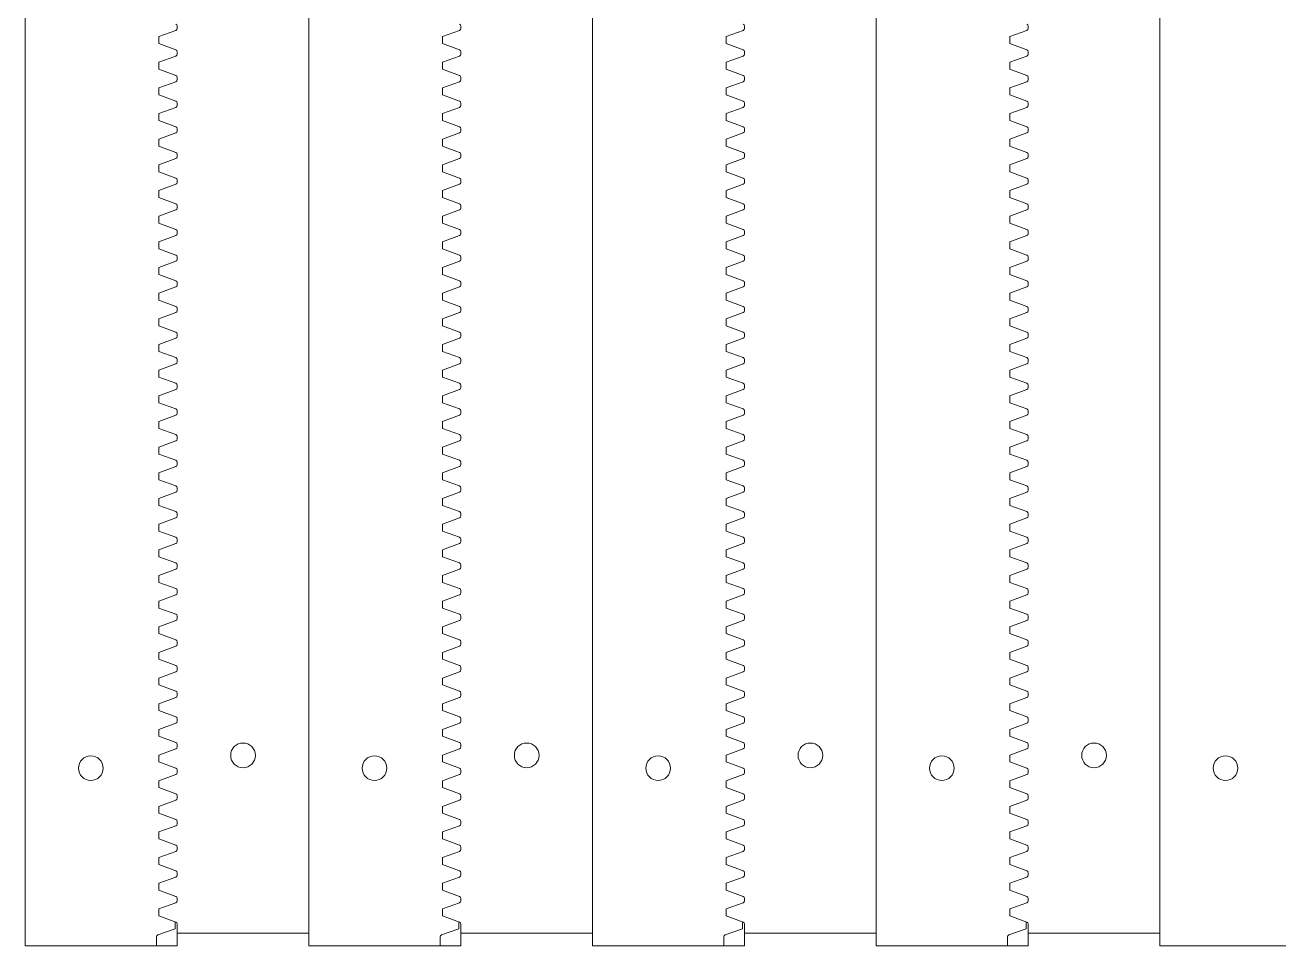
# Model space of a CAD drawing. Header units: millimetres. Extents: x -301 to 286, y -150 to 74.
# Drawn here: x -301.2 to -148.6, y -150.4 to -38.4 of the extents above; entities that cross this region are included whole.
import ezdxf

# ---------------------------------------------------------------- set-up
doc = ezdxf.new("R2010")
doc.units = ezdxf.units.MM
doc.header["$MEASUREMENT"] = 0
doc.layers.add('Layer 1', color=7, linetype='Continuous')

msp = doc.modelspace()

# ---------------------------------------------------------------- linework, layer by layer
at = {"layer": 'Layer 1', "color": 114, "lineweight": 9}
for points in [[(-301.1588, -150.4475), (-301.1588, 72.2193)], [(-266.6367, -150.4475), (-266.6367, 72.2193)], [(-232.1146, -150.4475), (-232.1146, 72.2193)], [(-197.5925, -150.4475), (-197.5925, 72.2193)], [(-163.0704, -150.4475), (-163.0704, 72.2193)], [(-282.8012, -39.015), (-284.8867, -39.7741), (-284.8867, -40.617), (-282.8012, -41.376)], [(-282.6367, -38.4881), (-282.6367, -38.7801)], [(-248.2791, -39.015), (-250.3646, -39.7741), (-250.3646, -40.617), (-248.2791, -41.376)], [(-248.1146, -38.4881), (-248.1146, -38.7801)], [(-213.757, -39.015), (-215.8425, -39.7741), (-215.8425, -40.617), (-213.757, -41.376)], [(-213.5925, -38.4881), (-213.5925, -38.7801)], [(-179.2349, -39.015), (-181.3204, -39.7741), (-181.3204, -40.617), (-179.2349, -41.376)], [(-179.0704, -38.4881), (-179.0704, -38.7801)], [(-282.8012, -42.1378), (-284.8867, -42.8969), (-284.8867, -43.7398), (-282.8012, -44.4988)], [(-282.6367, -41.6109), (-282.6367, -41.9029)], [(-248.2791, -42.1378), (-250.3646, -42.8969), (-250.3646, -43.7398), (-248.2791, -44.4988)], [(-248.1146, -41.6109), (-248.1146, -41.9029)], [(-213.757, -42.1378), (-215.8425, -42.8969), (-215.8425, -43.7398), (-213.757, -44.4988)], [(-213.5925, -41.6109), (-213.5925, -41.9029)], [(-179.2349, -42.1378), (-181.3204, -42.8969), (-181.3204, -43.7398), (-179.2349, -44.4988)], [(-179.0704, -41.6109), (-179.0704, -41.9029)], [(-282.8012, -45.2606), (-284.8867, -46.0197), (-284.8867, -46.8626), (-282.8012, -47.6216)], [(-282.6367, -44.7337), (-282.6367, -45.0257)], [(-248.2791, -45.2606), (-250.3646, -46.0197), (-250.3646, -46.8626), (-248.2791, -47.6216)], [(-248.1146, -44.7337), (-248.1146, -45.0257)], [(-213.757, -45.2606), (-215.8425, -46.0197), (-215.8425, -46.8626), (-213.757, -47.6216)], [(-213.5925, -44.7337), (-213.5925, -45.0257)], [(-179.2349, -45.2606), (-181.3204, -46.0197), (-181.3204, -46.8626), (-179.2349, -47.6216)], [(-179.0704, -44.7337), (-179.0704, -45.0257)], [(-282.8012, -48.3835), (-284.8867, -49.1425), (-284.8867, -49.9854), (-282.8012, -50.7444)], [(-282.6367, -47.8565), (-282.6367, -48.1485)], [(-248.2791, -48.3835), (-250.3646, -49.1425), (-250.3646, -49.9854), (-248.2791, -50.7444)], [(-248.1146, -47.8565), (-248.1146, -48.1485)], [(-213.757, -48.3835), (-215.8425, -49.1425), (-215.8425, -49.9854), (-213.757, -50.7444)], [(-213.5925, -47.8565), (-213.5925, -48.1485)], [(-179.2349, -48.3835), (-181.3204, -49.1425), (-181.3204, -49.9854), (-179.2349, -50.7444)], [(-179.0704, -47.8565), (-179.0704, -48.1485)], [(-282.8012, -51.5063), (-284.8867, -52.2653), (-284.8867, -53.1082), (-282.8012, -53.8672)], [(-282.6367, -50.9794), (-282.6367, -51.2713)], [(-248.2791, -51.5063), (-250.3646, -52.2653), (-250.3646, -53.1082), (-248.2791, -53.8672)], [(-248.1146, -50.9794), (-248.1146, -51.2713)], [(-213.757, -51.5063), (-215.8425, -52.2653), (-215.8425, -53.1082), (-213.757, -53.8672)], [(-213.5925, -50.9794), (-213.5925, -51.2713)], [(-179.2349, -51.5063), (-181.3204, -52.2653), (-181.3204, -53.1082), (-179.2349, -53.8672)], [(-179.0704, -50.9794), (-179.0704, -51.2713)], [(-282.8012, -54.6291), (-284.8867, -55.3881), (-284.8867, -56.231), (-282.8012, -56.99)], [(-282.6367, -54.1022), (-282.6367, -54.3941)], [(-248.2791, -54.6291), (-250.3646, -55.3881), (-250.3646, -56.231), (-248.2791, -56.99)], [(-248.1146, -54.1022), (-248.1146, -54.3941)], [(-213.757, -54.6291), (-215.8425, -55.3881), (-215.8425, -56.231), (-213.757, -56.99)], [(-213.5925, -54.1022), (-213.5925, -54.3941)], [(-179.2349, -54.6291), (-181.3204, -55.3881), (-181.3204, -56.231), (-179.2349, -56.99)], [(-179.0704, -54.1022), (-179.0704, -54.3941)], [(-282.8012, -57.7519), (-284.8867, -58.5109), (-284.8867, -59.3538), (-282.8012, -60.1129)], [(-282.6367, -57.225), (-282.6367, -57.517)], [(-248.2791, -57.7519), (-250.3646, -58.5109), (-250.3646, -59.3538), (-248.2791, -60.1129)], [(-248.1146, -57.225), (-248.1146, -57.517)], [(-213.757, -57.7519), (-215.8425, -58.5109), (-215.8425, -59.3538), (-213.757, -60.1129)], [(-213.5925, -57.225), (-213.5925, -57.517)], [(-179.2349, -57.7519), (-181.3204, -58.5109), (-181.3204, -59.3538), (-179.2349, -60.1129)], [(-179.0704, -57.225), (-179.0704, -57.517)], [(-282.8012, -60.8747), (-284.8867, -61.6337), (-284.8867, -62.4766), (-282.8012, -63.2357)], [(-282.6367, -60.3478), (-282.6367, -60.6398)], [(-248.2791, -60.8747), (-250.3646, -61.6337), (-250.3646, -62.4766), (-248.2791, -63.2357)], [(-248.1146, -60.3478), (-248.1146, -60.6398)], [(-213.757, -60.8747), (-215.8425, -61.6337), (-215.8425, -62.4766), (-213.757, -63.2357)], [(-213.5925, -60.3478), (-213.5925, -60.6398)], [(-179.2349, -60.8747), (-181.3204, -61.6337), (-181.3204, -62.4766), (-179.2349, -63.2357)], [(-179.0704, -60.3478), (-179.0704, -60.6398)], [(-282.8012, -63.9975), (-284.8867, -64.7566), (-284.8867, -65.5994), (-282.8012, -66.3585)], [(-282.6367, -63.4706), (-282.6367, -63.7626)], [(-248.2791, -63.9975), (-250.3646, -64.7566), (-250.3646, -65.5994), (-248.2791, -66.3585)], [(-248.1146, -63.4706), (-248.1146, -63.7626)], [(-213.757, -63.9975), (-215.8425, -64.7566), (-215.8425, -65.5994), (-213.757, -66.3585)], [(-213.5925, -63.4706), (-213.5925, -63.7626)], [(-179.2349, -63.9975), (-181.3204, -64.7566), (-181.3204, -65.5994), (-179.2349, -66.3585)], [(-179.0704, -63.4706), (-179.0704, -63.7626)], [(-282.8012, -67.1203), (-284.8867, -67.8794), (-284.8867, -68.7222), (-282.8012, -69.4813)], [(-282.6367, -66.5934), (-282.6367, -66.8854)], [(-248.2791, -67.1203), (-250.3646, -67.8794), (-250.3646, -68.7222), (-248.2791, -69.4813)], [(-248.1146, -66.5934), (-248.1146, -66.8854)], [(-213.757, -67.1203), (-215.8425, -67.8794), (-215.8425, -68.7222), (-213.757, -69.4813)], [(-213.5925, -66.5934), (-213.5925, -66.8854)], [(-179.2349, -67.1203), (-181.3204, -67.8794), (-181.3204, -68.7222), (-179.2349, -69.4813)], [(-179.0704, -66.5934), (-179.0704, -66.8854)], [(-282.6367, -69.7162), (-282.6367, -70.0082)], [(-248.1146, -69.7162), (-248.1146, -70.0082)], [(-213.5925, -69.7162), (-213.5925, -70.0082)], [(-179.0704, -69.7162), (-179.0704, -70.0082)], [(-282.8012, -70.2431), (-284.8867, -71.0022), (-284.8867, -71.845), (-282.8012, -72.6041)], [(-248.2791, -70.2431), (-250.3646, -71.0022), (-250.3646, -71.845), (-248.2791, -72.6041)], [(-213.757, -70.2431), (-215.8425, -71.0022), (-215.8425, -71.845), (-213.757, -72.6041)], [(-179.2349, -70.2431), (-181.3204, -71.0022), (-181.3204, -71.845), (-179.2349, -72.6041)], [(-282.6367, -72.839), (-282.6367, -73.131)], [(-248.1146, -72.839), (-248.1146, -73.131)], [(-213.5925, -72.839), (-213.5925, -73.131)], [(-179.0704, -72.839), (-179.0704, -73.131)], [(-282.8012, -73.3659), (-284.8867, -74.125), (-284.8867, -74.9678), (-282.8012, -75.7269)], [(-248.2791, -73.3659), (-250.3646, -74.125), (-250.3646, -74.9678), (-248.2791, -75.7269)], [(-213.757, -73.3659), (-215.8425, -74.125), (-215.8425, -74.9678), (-213.757, -75.7269)], [(-179.2349, -73.3659), (-181.3204, -74.125), (-181.3204, -74.9678), (-179.2349, -75.7269)], [(-282.6367, -75.9618), (-282.6367, -76.2538)], [(-248.1146, -75.9618), (-248.1146, -76.2538)], [(-213.5925, -75.9618), (-213.5925, -76.2538)], [(-179.0704, -75.9618), (-179.0704, -76.2538)], [(-282.8012, -76.4887), (-284.8867, -77.2478), (-284.8867, -78.0906), (-282.8012, -78.8497)], [(-248.2791, -76.4887), (-250.3646, -77.2478), (-250.3646, -78.0906), (-248.2791, -78.8497)], [(-213.757, -76.4887), (-215.8425, -77.2478), (-215.8425, -78.0906), (-213.757, -78.8497)], [(-179.2349, -76.4887), (-181.3204, -77.2478), (-181.3204, -78.0906), (-179.2349, -78.8497)], [(-282.6367, -79.0846), (-282.6367, -79.3766)], [(-248.1146, -79.0846), (-248.1146, -79.3766)], [(-213.5925, -79.0846), (-213.5925, -79.3766)], [(-179.0704, -79.0846), (-179.0704, -79.3766)], [(-282.8012, -79.6115), (-284.8867, -80.3706), (-284.8867, -81.2134), (-282.8012, -81.9725)], [(-248.2791, -79.6115), (-250.3646, -80.3706), (-250.3646, -81.2134), (-248.2791, -81.9725)], [(-213.757, -79.6115), (-215.8425, -80.3706), (-215.8425, -81.2134), (-213.757, -81.9725)], [(-179.2349, -79.6115), (-181.3204, -80.3706), (-181.3204, -81.2134), (-179.2349, -81.9725)], [(-282.6367, -82.2074), (-282.6367, -82.4994)], [(-248.1146, -82.2074), (-248.1146, -82.4994)], [(-213.5925, -82.2074), (-213.5925, -82.4994)], [(-179.0704, -82.2074), (-179.0704, -82.4994)], [(-282.8012, -82.7343), (-284.8867, -83.4934), (-284.8867, -84.3362), (-282.8012, -85.0953)], [(-248.2791, -82.7343), (-250.3646, -83.4934), (-250.3646, -84.3362), (-248.2791, -85.0953)], [(-213.757, -82.7343), (-215.8425, -83.4934), (-215.8425, -84.3362), (-213.757, -85.0953)], [(-179.2349, -82.7343), (-181.3204, -83.4934), (-181.3204, -84.3362), (-179.2349, -85.0953)], [(-282.6367, -85.3302), (-282.6367, -85.6222)], [(-248.1146, -85.3302), (-248.1146, -85.6222)], [(-213.5925, -85.3302), (-213.5925, -85.6222)], [(-179.0704, -85.3302), (-179.0704, -85.6222)], [(-282.8012, -85.8571), (-284.8867, -86.6162), (-284.8867, -87.4591), (-282.8012, -88.2181)], [(-248.2791, -85.8571), (-250.3646, -86.6162), (-250.3646, -87.4591), (-248.2791, -88.2181)], [(-213.757, -85.8571), (-215.8425, -86.6162), (-215.8425, -87.4591), (-213.757, -88.2181)], [(-179.2349, -85.8571), (-181.3204, -86.6162), (-181.3204, -87.4591), (-179.2349, -88.2181)], [(-282.6367, -88.453), (-282.6367, -88.745)], [(-248.1146, -88.453), (-248.1146, -88.745)], [(-213.5925, -88.453), (-213.5925, -88.745)], [(-179.0704, -88.453), (-179.0704, -88.745)], [(-282.8012, -88.9799), (-284.8867, -89.739), (-284.8867, -90.5819), (-282.8012, -91.3409)], [(-248.2791, -88.9799), (-250.3646, -89.739), (-250.3646, -90.5819), (-248.2791, -91.3409)], [(-213.757, -88.9799), (-215.8425, -89.739), (-215.8425, -90.5819), (-213.757, -91.3409)], [(-179.2349, -88.9799), (-181.3204, -89.739), (-181.3204, -90.5819), (-179.2349, -91.3409)], [(-282.8012, -92.1028), (-284.8867, -92.8618), (-284.8867, -93.7047), (-282.8012, -94.4637)], [(-282.6367, -91.5758), (-282.6367, -91.8678)], [(-248.2791, -92.1028), (-250.3646, -92.8618), (-250.3646, -93.7047), (-248.2791, -94.4637)], [(-248.1146, -91.5758), (-248.1146, -91.8678)], [(-213.757, -92.1028), (-215.8425, -92.8618), (-215.8425, -93.7047), (-213.757, -94.4637)], [(-213.5925, -91.5758), (-213.5925, -91.8678)], [(-179.2349, -92.1028), (-181.3204, -92.8618), (-181.3204, -93.7047), (-179.2349, -94.4637)], [(-179.0704, -91.5758), (-179.0704, -91.8678)], [(-282.8012, -95.2256), (-284.8867, -95.9846), (-284.8867, -96.8275), (-282.8012, -97.5865)], [(-282.6367, -94.6987), (-282.6367, -94.9906)], [(-248.2791, -95.2256), (-250.3646, -95.9846), (-250.3646, -96.8275), (-248.2791, -97.5865)], [(-248.1146, -94.6987), (-248.1146, -94.9906)], [(-213.757, -95.2256), (-215.8425, -95.9846), (-215.8425, -96.8275), (-213.757, -97.5865)], [(-213.5925, -94.6987), (-213.5925, -94.9906)], [(-179.2349, -95.2256), (-181.3204, -95.9846), (-181.3204, -96.8275), (-179.2349, -97.5865)], [(-179.0704, -94.6987), (-179.0704, -94.9906)], [(-282.8012, -98.3484), (-284.8867, -99.1074), (-284.8867, -99.9503), (-282.8012, -100.7093)], [(-282.6367, -97.8215), (-282.6367, -98.1134)], [(-248.2791, -98.3484), (-250.3646, -99.1074), (-250.3646, -99.9503), (-248.2791, -100.7093)], [(-248.1146, -97.8215), (-248.1146, -98.1134)], [(-213.757, -98.3484), (-215.8425, -99.1074), (-215.8425, -99.9503), (-213.757, -100.7093)], [(-213.5925, -97.8215), (-213.5925, -98.1134)], [(-179.2349, -98.3484), (-181.3204, -99.1074), (-181.3204, -99.9503), (-179.2349, -100.7093)], [(-179.0704, -97.8215), (-179.0704, -98.1134)], [(-282.8012, -101.4712), (-284.8867, -102.2302), (-284.8867, -103.0731), (-282.8012, -103.8322)], [(-282.6367, -100.9443), (-282.6367, -101.2362)], [(-248.2791, -101.4712), (-250.3646, -102.2302), (-250.3646, -103.0731), (-248.2791, -103.8322)], [(-248.1146, -100.9443), (-248.1146, -101.2362)], [(-213.757, -101.4712), (-215.8425, -102.2302), (-215.8425, -103.0731), (-213.757, -103.8322)], [(-213.5925, -100.9443), (-213.5925, -101.2362)], [(-179.2349, -101.4712), (-181.3204, -102.2302), (-181.3204, -103.0731), (-179.2349, -103.8322)], [(-179.0704, -100.9443), (-179.0704, -101.2362)], [(-282.8012, -104.594), (-284.8867, -105.353), (-284.8867, -106.1959), (-282.8012, -106.955)], [(-282.6367, -104.0671), (-282.6367, -104.3591)], [(-248.2791, -104.594), (-250.3646, -105.353), (-250.3646, -106.1959), (-248.2791, -106.955)], [(-248.1146, -104.0671), (-248.1146, -104.3591)], [(-213.757, -104.594), (-215.8425, -105.353), (-215.8425, -106.1959), (-213.757, -106.955)], [(-213.5925, -104.0671), (-213.5925, -104.3591)], [(-179.2349, -104.594), (-181.3204, -105.353), (-181.3204, -106.1959), (-179.2349, -106.955)], [(-179.0704, -104.0671), (-179.0704, -104.3591)], [(-282.8012, -107.7168), (-284.8867, -108.4758), (-284.8867, -109.3187), (-282.8012, -110.0778)], [(-282.6367, -107.1899), (-282.6367, -107.4819)], [(-248.2791, -107.7168), (-250.3646, -108.4758), (-250.3646, -109.3187), (-248.2791, -110.0778)], [(-248.1146, -107.1899), (-248.1146, -107.4819)], [(-213.757, -107.7168), (-215.8425, -108.4758), (-215.8425, -109.3187), (-213.757, -110.0778)], [(-213.5925, -107.1899), (-213.5925, -107.4819)], [(-179.2349, -107.7168), (-181.3204, -108.4758), (-181.3204, -109.3187), (-179.2349, -110.0778)], [(-179.0704, -107.1899), (-179.0704, -107.4819)], [(-282.8012, -110.8396), (-284.8867, -111.5987), (-284.8867, -112.4415), (-282.8012, -113.2006)], [(-282.6367, -110.3127), (-282.6367, -110.6047)], [(-248.2791, -110.8396), (-250.3646, -111.5987), (-250.3646, -112.4415), (-248.2791, -113.2006)], [(-248.1146, -110.3127), (-248.1146, -110.6047)], [(-213.757, -110.8396), (-215.8425, -111.5987), (-215.8425, -112.4415), (-213.757, -113.2006)], [(-213.5925, -110.3127), (-213.5925, -110.6047)], [(-179.2349, -110.8396), (-181.3204, -111.5987), (-181.3204, -112.4415), (-179.2349, -113.2006)], [(-179.0704, -110.3127), (-179.0704, -110.6047)], [(-282.8012, -113.9624), (-284.8867, -114.7215), (-284.8867, -115.5643), (-282.8012, -116.3234)], [(-282.6367, -113.4355), (-282.6367, -113.7275)], [(-248.2791, -113.9624), (-250.3646, -114.7215), (-250.3646, -115.5643), (-248.2791, -116.3234)], [(-248.1146, -113.4355), (-248.1146, -113.7275)], [(-213.757, -113.9624), (-215.8425, -114.7215), (-215.8425, -115.5643), (-213.757, -116.3234)], [(-213.5925, -113.4355), (-213.5925, -113.7275)], [(-179.2349, -113.9624), (-181.3204, -114.7215), (-181.3204, -115.5643), (-179.2349, -116.3234)], [(-179.0704, -113.4355), (-179.0704, -113.7275)], [(-282.8012, -117.0852), (-284.8867, -117.8443), (-284.8867, -118.6871), (-282.8012, -119.4462)], [(-282.6367, -116.5583), (-282.6367, -116.8503)], [(-248.2791, -117.0852), (-250.3646, -117.8443), (-250.3646, -118.6871), (-248.2791, -119.4462)], [(-248.1146, -116.5583), (-248.1146, -116.8503)], [(-213.757, -117.0852), (-215.8425, -117.8443), (-215.8425, -118.6871), (-213.757, -119.4462)], [(-213.5925, -116.5583), (-213.5925, -116.8503)], [(-179.2349, -117.0852), (-181.3204, -117.8443), (-181.3204, -118.6871), (-179.2349, -119.4462)], [(-179.0704, -116.5583), (-179.0704, -116.8503)], [(-282.8012, -120.208), (-284.8867, -120.9671), (-284.8867, -121.8099), (-282.8012, -122.569)], [(-282.6367, -119.6811), (-282.6367, -119.9731)], [(-248.2791, -120.208), (-250.3646, -120.9671), (-250.3646, -121.8099), (-248.2791, -122.569)], [(-248.1146, -119.6811), (-248.1146, -119.9731)], [(-213.757, -120.208), (-215.8425, -120.9671), (-215.8425, -121.8099), (-213.757, -122.569)], [(-213.5925, -119.6811), (-213.5925, -119.9731)], [(-179.2349, -120.208), (-181.3204, -120.9671), (-181.3204, -121.8099), (-179.2349, -122.569)], [(-179.0704, -119.6811), (-179.0704, -119.9731)], [(-282.8012, -123.3308), (-284.8867, -124.0899), (-284.8867, -124.9327), (-282.8012, -125.6918)], [(-282.6367, -122.8039), (-282.6367, -123.0959)], [(-248.2791, -123.3308), (-250.3646, -124.0899), (-250.3646, -124.9327), (-248.2791, -125.6918)], [(-248.1146, -122.8039), (-248.1146, -123.0959)], [(-213.757, -123.3308), (-215.8425, -124.0899), (-215.8425, -124.9327), (-213.757, -125.6918)], [(-213.5925, -122.8039), (-213.5925, -123.0959)], [(-179.2349, -123.3308), (-181.3204, -124.0899), (-181.3204, -124.9327), (-179.2349, -125.6918)], [(-179.0704, -122.8039), (-179.0704, -123.0959)], [(-282.8012, -126.4536), (-284.8867, -127.2127), (-284.8867, -128.0555), (-282.8012, -128.8146)], [(-282.6367, -125.9267), (-282.6367, -126.2187)], [(-248.2791, -126.4536), (-250.3646, -127.2127), (-250.3646, -128.0555), (-248.2791, -128.8146)], [(-248.1146, -125.9267), (-248.1146, -126.2187)], [(-213.757, -126.4536), (-215.8425, -127.2127), (-215.8425, -128.0555), (-213.757, -128.8146)], [(-213.5925, -125.9267), (-213.5925, -126.2187)], [(-179.2349, -126.4536), (-181.3204, -127.2127), (-181.3204, -128.0555), (-179.2349, -128.8146)], [(-179.0704, -125.9267), (-179.0704, -126.2187)], [(-282.8012, -129.5764), (-284.8867, -130.3355), (-284.8867, -131.1784), (-282.8012, -131.9374)], [(-282.6367, -129.0495), (-282.6367, -129.3415)], [(-248.2791, -129.5764), (-250.3646, -130.3355), (-250.3646, -131.1784), (-248.2791, -131.9374)], [(-248.1146, -129.0495), (-248.1146, -129.3415)], [(-213.757, -129.5764), (-215.8425, -130.3355), (-215.8425, -131.1784), (-213.757, -131.9374)], [(-213.5925, -129.0495), (-213.5925, -129.3415)], [(-179.2349, -129.5764), (-181.3204, -130.3355), (-181.3204, -131.1784), (-179.2349, -131.9374)], [(-179.0704, -129.0495), (-179.0704, -129.3415)], [(-282.8012, -132.6992), (-284.8867, -133.4583), (-284.8867, -134.3012), (-282.8012, -135.0602)], [(-282.6367, -132.1723), (-282.6367, -132.4643)], [(-248.2791, -132.6992), (-250.3646, -133.4583), (-250.3646, -134.3012), (-248.2791, -135.0602)], [(-248.1146, -132.1723), (-248.1146, -132.4643)], [(-213.757, -132.6992), (-215.8425, -133.4583), (-215.8425, -134.3012), (-213.757, -135.0602)], [(-213.5925, -132.1723), (-213.5925, -132.4643)], [(-179.2349, -132.6992), (-181.3204, -133.4583), (-181.3204, -134.3012), (-179.2349, -135.0602)], [(-179.0704, -132.1723), (-179.0704, -132.4643)], [(-282.6367, -135.2951), (-282.6367, -135.5871)], [(-248.1146, -135.2951), (-248.1146, -135.5871)], [(-213.5925, -135.2951), (-213.5925, -135.5871)], [(-179.0704, -135.2951), (-179.0704, -135.5871)], [(-282.8012, -135.822), (-284.8867, -136.5811), (-284.8867, -137.424), (-282.8012, -138.183)], [(-248.2791, -135.822), (-250.3646, -136.5811), (-250.3646, -137.424), (-248.2791, -138.183)], [(-213.757, -135.822), (-215.8425, -136.5811), (-215.8425, -137.424), (-213.757, -138.183)], [(-179.2349, -135.822), (-181.3204, -136.5811), (-181.3204, -137.424), (-179.2349, -138.183)], [(-282.6367, -138.418), (-282.6367, -138.7099)], [(-248.1146, -138.418), (-248.1146, -138.7099)], [(-213.5925, -138.418), (-213.5925, -138.7099)], [(-179.0704, -138.418), (-179.0704, -138.7099)], [(-282.8012, -138.9449), (-284.8867, -139.7039), (-284.8867, -140.5468), (-282.8012, -141.3058)], [(-248.2791, -138.9449), (-250.3646, -139.7039), (-250.3646, -140.5468), (-248.2791, -141.3058)], [(-213.757, -138.9449), (-215.8425, -139.7039), (-215.8425, -140.5468), (-213.757, -141.3058)], [(-179.2349, -138.9449), (-181.3204, -139.7039), (-181.3204, -140.5468), (-179.2349, -141.3058)], [(-282.6367, -141.5408), (-282.6367, -141.8327)], [(-248.1146, -141.5408), (-248.1146, -141.8327)], [(-213.5925, -141.5408), (-213.5925, -141.8327)], [(-179.0704, -141.5408), (-179.0704, -141.8327)], [(-282.8012, -142.0677), (-284.8867, -142.8267), (-284.8867, -143.6696), (-282.8012, -144.4286)], [(-248.2791, -142.0677), (-250.3646, -142.8267), (-250.3646, -143.6696), (-248.2791, -144.4286)], [(-213.757, -142.0677), (-215.8425, -142.8267), (-215.8425, -143.6696), (-213.757, -144.4286)], [(-179.2349, -142.0677), (-181.3204, -142.8267), (-181.3204, -143.6696), (-179.2349, -144.4286)], [(-282.6367, -144.6636), (-282.6367, -144.9555)], [(-248.1146, -144.6636), (-248.1146, -144.9555)], [(-213.5925, -144.6636), (-213.5925, -144.9555)], [(-179.0704, -144.6636), (-179.0704, -144.9555)], [(-282.8012, -145.1905), (-284.8867, -145.9495), (-284.8867, -146.7924), (-282.8012, -147.5515)], [(-248.2791, -145.1905), (-250.3646, -145.9495), (-250.3646, -146.7924), (-248.2791, -147.5515)], [(-213.757, -145.1905), (-215.8425, -145.9495), (-215.8425, -146.7924), (-213.757, -147.5515)], [(-179.2349, -145.1905), (-181.3204, -145.9495), (-181.3204, -146.7924), (-179.2349, -147.5515)], [(-282.9088, -147.5106), (-282.9088, -148.3534), (-284.9943, -149.1125)], [(-282.6367, -147.7864), (-282.6367, -148.8865)], [(-248.3867, -147.5106), (-248.3867, -148.3534), (-250.4722, -149.1125)], [(-248.1146, -147.7864), (-248.1146, -148.8865)], [(-213.8646, -147.5106), (-213.8646, -148.3534), (-215.9501, -149.1125)], [(-213.5925, -147.7864), (-213.5925, -148.8865)], [(-179.3425, -147.5106), (-179.3425, -148.3534), (-181.428, -149.1125)], [(-179.0704, -147.7864), (-179.0704, -148.8865)], [(-285.1588, -149.3474), (-285.1588, -150.4475)], [(-250.6367, -149.3474), (-250.6367, -150.4475)], [(-216.1146, -149.3474), (-216.1146, -150.4475)], [(-181.5925, -149.3474), (-181.5925, -150.4475)]]:
    msp.add_lwpolyline(points, dxfattribs=at)
at = {"layer": 'Layer 1', "color": 175, "lineweight": 18}
msp.add_lwpolyline([(-301.1588, -150.4475), (-282.6367, -150.4475), (-282.6367, -148.8865), (-266.6367, -148.8865), (-266.6367, -150.4475), (-248.1146, -150.4475), (-248.1146, -148.8865), (-232.1146, -148.8865), (-232.1146, -150.4475), (-213.5925, -150.4475), (-213.5925, -148.8865), (-197.5925, -148.8865), (-197.5925, -150.4475), (-179.0704, -150.4475), (-179.0704, -148.8865), (-163.0704, -148.8865), (-163.0704, -150.4475), (-144.5483, -150.4475)], dxfattribs=at)
at = {"layer": 'Layer 1', "color": 114, "lineweight": 9}
for points in [[(-282.8012, -38.2532), (-282.7027, -38.2892), (-282.6369, -38.383), (-282.6367, -38.4881)], [(-282.6367, -38.7801), (-282.6369, -38.8852), (-282.7027, -38.9791), (-282.8012, -39.015)], [(-248.2791, -38.2532), (-248.1806, -38.2892), (-248.1148, -38.383), (-248.1146, -38.4881)], [(-248.1146, -38.7801), (-248.1148, -38.8852), (-248.1806, -38.9791), (-248.2791, -39.015)], [(-213.757, -38.2532), (-213.6585, -38.2892), (-213.5927, -38.383), (-213.5925, -38.4881)], [(-213.5925, -38.7801), (-213.5927, -38.8852), (-213.6585, -38.9791), (-213.757, -39.015)], [(-179.2349, -38.2532), (-179.1364, -38.2892), (-179.0706, -38.383), (-179.0704, -38.4881)], [(-179.0704, -38.7801), (-179.0706, -38.8852), (-179.1364, -38.9791), (-179.2349, -39.015)], [(-282.8012, -41.376), (-282.7027, -41.412), (-282.6369, -41.5058), (-282.6367, -41.6109)], [(-282.6367, -41.9029), (-282.6369, -42.008), (-282.7027, -42.1019), (-282.8012, -42.1378)], [(-248.2791, -41.376), (-248.1806, -41.412), (-248.1148, -41.5058), (-248.1146, -41.6109)], [(-248.1146, -41.9029), (-248.1148, -42.008), (-248.1806, -42.1019), (-248.2791, -42.1378)], [(-213.757, -41.376), (-213.6585, -41.412), (-213.5927, -41.5058), (-213.5925, -41.6109)], [(-213.5925, -41.9029), (-213.5927, -42.008), (-213.6585, -42.1019), (-213.757, -42.1378)], [(-179.2349, -41.376), (-179.1364, -41.412), (-179.0706, -41.5058), (-179.0704, -41.6109)], [(-179.0704, -41.9029), (-179.0706, -42.008), (-179.1364, -42.1019), (-179.2349, -42.1378)], [(-282.8012, -44.4988), (-282.7027, -44.5348), (-282.6369, -44.6286), (-282.6367, -44.7337)], [(-282.6367, -45.0257), (-282.6369, -45.1308), (-282.7027, -45.2247), (-282.8012, -45.2606)], [(-248.2791, -44.4988), (-248.1806, -44.5348), (-248.1148, -44.6286), (-248.1146, -44.7337)], [(-248.1146, -45.0257), (-248.1148, -45.1308), (-248.1806, -45.2247), (-248.2791, -45.2606)], [(-213.757, -44.4988), (-213.6585, -44.5348), (-213.5927, -44.6286), (-213.5925, -44.7337)], [(-213.5925, -45.0257), (-213.5927, -45.1308), (-213.6585, -45.2247), (-213.757, -45.2606)], [(-179.2349, -44.4988), (-179.1364, -44.5348), (-179.0706, -44.6286), (-179.0704, -44.7337)], [(-179.0704, -45.0257), (-179.0706, -45.1308), (-179.1364, -45.2247), (-179.2349, -45.2606)], [(-282.8012, -47.6216), (-282.7027, -47.6576), (-282.6369, -47.7514), (-282.6367, -47.8565)], [(-282.6367, -48.1485), (-282.6369, -48.2536), (-282.7027, -48.3475), (-282.8012, -48.3835)], [(-248.2791, -47.6216), (-248.1806, -47.6576), (-248.1148, -47.7514), (-248.1146, -47.8565)], [(-248.1146, -48.1485), (-248.1148, -48.2536), (-248.1806, -48.3475), (-248.2791, -48.3835)], [(-213.757, -47.6216), (-213.6585, -47.6576), (-213.5927, -47.7514), (-213.5925, -47.8565)], [(-213.5925, -48.1485), (-213.5927, -48.2536), (-213.6585, -48.3475), (-213.757, -48.3835)], [(-179.2349, -47.6216), (-179.1364, -47.6576), (-179.0706, -47.7514), (-179.0704, -47.8565)], [(-179.0704, -48.1485), (-179.0706, -48.2536), (-179.1364, -48.3475), (-179.2349, -48.3835)], [(-282.8012, -50.7444), (-282.7027, -50.7804), (-282.6369, -50.8743), (-282.6367, -50.9794)], [(-282.6367, -51.2713), (-282.6369, -51.3764), (-282.7027, -51.4703), (-282.8012, -51.5063)], [(-248.2791, -50.7444), (-248.1806, -50.7804), (-248.1148, -50.8743), (-248.1146, -50.9794)], [(-248.1146, -51.2713), (-248.1148, -51.3764), (-248.1806, -51.4703), (-248.2791, -51.5063)], [(-213.757, -50.7444), (-213.6585, -50.7804), (-213.5927, -50.8743), (-213.5925, -50.9794)], [(-213.5925, -51.2713), (-213.5927, -51.3764), (-213.6585, -51.4703), (-213.757, -51.5063)], [(-179.2349, -50.7444), (-179.1364, -50.7804), (-179.0706, -50.8743), (-179.0704, -50.9794)], [(-179.0704, -51.2713), (-179.0706, -51.3764), (-179.1364, -51.4703), (-179.2349, -51.5063)], [(-282.8012, -53.8672), (-282.7027, -53.9032), (-282.6369, -53.9971), (-282.6367, -54.1022)], [(-282.6367, -54.3941), (-282.6369, -54.4992), (-282.7027, -54.5931), (-282.8012, -54.6291)], [(-248.2791, -53.8672), (-248.1806, -53.9032), (-248.1148, -53.9971), (-248.1146, -54.1022)], [(-248.1146, -54.3941), (-248.1148, -54.4992), (-248.1806, -54.5931), (-248.2791, -54.6291)], [(-213.757, -53.8672), (-213.6585, -53.9032), (-213.5927, -53.9971), (-213.5925, -54.1022)], [(-213.5925, -54.3941), (-213.5927, -54.4992), (-213.6585, -54.5931), (-213.757, -54.6291)], [(-179.2349, -53.8672), (-179.1364, -53.9032), (-179.0706, -53.9971), (-179.0704, -54.1022)], [(-179.0704, -54.3941), (-179.0706, -54.4992), (-179.1364, -54.5931), (-179.2349, -54.6291)], [(-282.8012, -56.99), (-282.7027, -57.026), (-282.6369, -57.1199), (-282.6367, -57.225)], [(-282.6367, -57.517), (-282.6369, -57.6221), (-282.7027, -57.7159), (-282.8012, -57.7519)], [(-248.2791, -56.99), (-248.1806, -57.026), (-248.1148, -57.1199), (-248.1146, -57.225)], [(-248.1146, -57.517), (-248.1148, -57.6221), (-248.1806, -57.7159), (-248.2791, -57.7519)], [(-213.757, -56.99), (-213.6585, -57.026), (-213.5927, -57.1199), (-213.5925, -57.225)], [(-213.5925, -57.517), (-213.5927, -57.6221), (-213.6585, -57.7159), (-213.757, -57.7519)], [(-179.2349, -56.99), (-179.1364, -57.026), (-179.0706, -57.1199), (-179.0704, -57.225)], [(-179.0704, -57.517), (-179.0706, -57.6221), (-179.1364, -57.7159), (-179.2349, -57.7519)], [(-282.8012, -60.1129), (-282.7027, -60.1488), (-282.6369, -60.2427), (-282.6367, -60.3478)], [(-282.6367, -60.6398), (-282.6369, -60.7449), (-282.7027, -60.8387), (-282.8012, -60.8747)], [(-248.2791, -60.1129), (-248.1806, -60.1488), (-248.1148, -60.2427), (-248.1146, -60.3478)], [(-248.1146, -60.6398), (-248.1148, -60.7449), (-248.1806, -60.8387), (-248.2791, -60.8747)], [(-213.757, -60.1129), (-213.6585, -60.1488), (-213.5927, -60.2427), (-213.5925, -60.3478)], [(-213.5925, -60.6398), (-213.5927, -60.7449), (-213.6585, -60.8387), (-213.757, -60.8747)], [(-179.2349, -60.1129), (-179.1364, -60.1488), (-179.0706, -60.2427), (-179.0704, -60.3478)], [(-179.0704, -60.6398), (-179.0706, -60.7449), (-179.1364, -60.8387), (-179.2349, -60.8747)], [(-282.8012, -63.2357), (-282.7027, -63.2716), (-282.6369, -63.3655), (-282.6367, -63.4706)], [(-282.6367, -63.7626), (-282.6369, -63.8677), (-282.7027, -63.9615), (-282.8012, -63.9975)], [(-248.2791, -63.2357), (-248.1806, -63.2716), (-248.1148, -63.3655), (-248.1146, -63.4706)], [(-248.1146, -63.7626), (-248.1148, -63.8677), (-248.1806, -63.9615), (-248.2791, -63.9975)], [(-213.757, -63.2357), (-213.6585, -63.2716), (-213.5927, -63.3655), (-213.5925, -63.4706)], [(-213.5925, -63.7626), (-213.5927, -63.8677), (-213.6585, -63.9615), (-213.757, -63.9975)], [(-179.2349, -63.2357), (-179.1364, -63.2716), (-179.0706, -63.3655), (-179.0704, -63.4706)], [(-179.0704, -63.7626), (-179.0706, -63.8677), (-179.1364, -63.9615), (-179.2349, -63.9975)], [(-282.8012, -66.3585), (-282.7027, -66.3944), (-282.6369, -66.4883), (-282.6367, -66.5934)], [(-282.6367, -66.8854), (-282.6369, -66.9905), (-282.7027, -67.0843), (-282.8012, -67.1203)], [(-248.2791, -66.3585), (-248.1806, -66.3944), (-248.1148, -66.4883), (-248.1146, -66.5934)], [(-248.1146, -66.8854), (-248.1148, -66.9905), (-248.1806, -67.0843), (-248.2791, -67.1203)], [(-213.757, -66.3585), (-213.6585, -66.3944), (-213.5927, -66.4883), (-213.5925, -66.5934)], [(-213.5925, -66.8854), (-213.5927, -66.9905), (-213.6585, -67.0843), (-213.757, -67.1203)], [(-179.2349, -66.3585), (-179.1364, -66.3944), (-179.0706, -66.4883), (-179.0704, -66.5934)], [(-179.0704, -66.8854), (-179.0706, -66.9905), (-179.1364, -67.0843), (-179.2349, -67.1203)], [(-282.8012, -69.4813), (-282.7027, -69.5172), (-282.6369, -69.6111), (-282.6367, -69.7162)], [(-282.6367, -70.0082), (-282.6369, -70.1133), (-282.7027, -70.2072), (-282.8012, -70.2431)], [(-248.2791, -69.4813), (-248.1806, -69.5172), (-248.1148, -69.6111), (-248.1146, -69.7162)], [(-248.1146, -70.0082), (-248.1148, -70.1133), (-248.1806, -70.2072), (-248.2791, -70.2431)], [(-213.757, -69.4813), (-213.6585, -69.5172), (-213.5927, -69.6111), (-213.5925, -69.7162)], [(-213.5925, -70.0082), (-213.5927, -70.1133), (-213.6585, -70.2072), (-213.757, -70.2431)], [(-179.2349, -69.4813), (-179.1364, -69.5172), (-179.0706, -69.6111), (-179.0704, -69.7162)], [(-179.0704, -70.0082), (-179.0706, -70.1133), (-179.1364, -70.2072), (-179.2349, -70.2431)], [(-282.8012, -72.6041), (-282.7027, -72.64), (-282.6369, -72.7339), (-282.6367, -72.839)], [(-282.6367, -73.131), (-282.6369, -73.2361), (-282.7027, -73.33), (-282.8012, -73.3659)], [(-248.2791, -72.6041), (-248.1806, -72.64), (-248.1148, -72.7339), (-248.1146, -72.839)], [(-248.1146, -73.131), (-248.1148, -73.2361), (-248.1806, -73.33), (-248.2791, -73.3659)], [(-213.757, -72.6041), (-213.6585, -72.64), (-213.5927, -72.7339), (-213.5925, -72.839)], [(-213.5925, -73.131), (-213.5927, -73.2361), (-213.6585, -73.33), (-213.757, -73.3659)], [(-179.2349, -72.6041), (-179.1364, -72.64), (-179.0706, -72.7339), (-179.0704, -72.839)], [(-179.0704, -73.131), (-179.0706, -73.2361), (-179.1364, -73.33), (-179.2349, -73.3659)], [(-282.8012, -75.7269), (-282.7027, -75.7628), (-282.6369, -75.8567), (-282.6367, -75.9618)], [(-282.6367, -76.2538), (-282.6369, -76.3589), (-282.7027, -76.4528), (-282.8012, -76.4887)], [(-248.2791, -75.7269), (-248.1806, -75.7628), (-248.1148, -75.8567), (-248.1146, -75.9618)], [(-248.1146, -76.2538), (-248.1148, -76.3589), (-248.1806, -76.4528), (-248.2791, -76.4887)], [(-213.757, -75.7269), (-213.6585, -75.7628), (-213.5927, -75.8567), (-213.5925, -75.9618)], [(-213.5925, -76.2538), (-213.5927, -76.3589), (-213.6585, -76.4528), (-213.757, -76.4887)], [(-179.2349, -75.7269), (-179.1364, -75.7628), (-179.0706, -75.8567), (-179.0704, -75.9618)], [(-179.0704, -76.2538), (-179.0706, -76.3589), (-179.1364, -76.4528), (-179.2349, -76.4887)], [(-282.8012, -78.8497), (-282.7027, -78.8856), (-282.6369, -78.9795), (-282.6367, -79.0846)], [(-248.2791, -78.8497), (-248.1806, -78.8856), (-248.1148, -78.9795), (-248.1146, -79.0846)], [(-213.757, -78.8497), (-213.6585, -78.8856), (-213.5927, -78.9795), (-213.5925, -79.0846)], [(-179.2349, -78.8497), (-179.1364, -78.8856), (-179.0706, -78.9795), (-179.0704, -79.0846)], [(-282.6367, -79.3766), (-282.6369, -79.4817), (-282.7027, -79.5756), (-282.8012, -79.6115)], [(-248.1146, -79.3766), (-248.1148, -79.4817), (-248.1806, -79.5756), (-248.2791, -79.6115)], [(-213.5925, -79.3766), (-213.5927, -79.4817), (-213.6585, -79.5756), (-213.757, -79.6115)], [(-179.0704, -79.3766), (-179.0706, -79.4817), (-179.1364, -79.5756), (-179.2349, -79.6115)], [(-282.8012, -81.9725), (-282.7027, -82.0084), (-282.6369, -82.1023), (-282.6367, -82.2074)], [(-248.2791, -81.9725), (-248.1806, -82.0084), (-248.1148, -82.1023), (-248.1146, -82.2074)], [(-213.757, -81.9725), (-213.6585, -82.0084), (-213.5927, -82.1023), (-213.5925, -82.2074)], [(-179.2349, -81.9725), (-179.1364, -82.0084), (-179.0706, -82.1023), (-179.0704, -82.2074)], [(-282.6367, -82.4994), (-282.6369, -82.6045), (-282.7027, -82.6984), (-282.8012, -82.7343)], [(-248.1146, -82.4994), (-248.1148, -82.6045), (-248.1806, -82.6984), (-248.2791, -82.7343)], [(-213.5925, -82.4994), (-213.5927, -82.6045), (-213.6585, -82.6984), (-213.757, -82.7343)], [(-179.0704, -82.4994), (-179.0706, -82.6045), (-179.1364, -82.6984), (-179.2349, -82.7343)], [(-282.8012, -85.0953), (-282.7027, -85.1313), (-282.6369, -85.2251), (-282.6367, -85.3302)], [(-248.2791, -85.0953), (-248.1806, -85.1313), (-248.1148, -85.2251), (-248.1146, -85.3302)], [(-213.757, -85.0953), (-213.6585, -85.1313), (-213.5927, -85.2251), (-213.5925, -85.3302)], [(-179.2349, -85.0953), (-179.1364, -85.1313), (-179.0706, -85.2251), (-179.0704, -85.3302)], [(-282.6367, -85.6222), (-282.6369, -85.7273), (-282.7027, -85.8212), (-282.8012, -85.8571)], [(-248.1146, -85.6222), (-248.1148, -85.7273), (-248.1806, -85.8212), (-248.2791, -85.8571)], [(-213.5925, -85.6222), (-213.5927, -85.7273), (-213.6585, -85.8212), (-213.757, -85.8571)], [(-179.0704, -85.6222), (-179.0706, -85.7273), (-179.1364, -85.8212), (-179.2349, -85.8571)], [(-282.8012, -88.2181), (-282.7027, -88.2541), (-282.6369, -88.3479), (-282.6367, -88.453)], [(-248.2791, -88.2181), (-248.1806, -88.2541), (-248.1148, -88.3479), (-248.1146, -88.453)], [(-213.757, -88.2181), (-213.6585, -88.2541), (-213.5927, -88.3479), (-213.5925, -88.453)], [(-179.2349, -88.2181), (-179.1364, -88.2541), (-179.0706, -88.3479), (-179.0704, -88.453)], [(-282.6367, -88.745), (-282.6369, -88.8501), (-282.7027, -88.944), (-282.8012, -88.9799)], [(-248.1146, -88.745), (-248.1148, -88.8501), (-248.1806, -88.944), (-248.2791, -88.9799)], [(-213.5925, -88.745), (-213.5927, -88.8501), (-213.6585, -88.944), (-213.757, -88.9799)], [(-179.0704, -88.745), (-179.0706, -88.8501), (-179.1364, -88.944), (-179.2349, -88.9799)], [(-282.8012, -91.3409), (-282.7027, -91.3769), (-282.6369, -91.4707), (-282.6367, -91.5758)], [(-248.2791, -91.3409), (-248.1806, -91.3769), (-248.1148, -91.4707), (-248.1146, -91.5758)], [(-213.757, -91.3409), (-213.6585, -91.3769), (-213.5927, -91.4707), (-213.5925, -91.5758)], [(-179.2349, -91.3409), (-179.1364, -91.3769), (-179.0706, -91.4707), (-179.0704, -91.5758)], [(-282.6367, -91.8678), (-282.6369, -91.9729), (-282.7027, -92.0668), (-282.8012, -92.1028)], [(-248.1146, -91.8678), (-248.1148, -91.9729), (-248.1806, -92.0668), (-248.2791, -92.1028)], [(-213.5925, -91.8678), (-213.5927, -91.9729), (-213.6585, -92.0668), (-213.757, -92.1028)], [(-179.0704, -91.8678), (-179.0706, -91.9729), (-179.1364, -92.0668), (-179.2349, -92.1028)], [(-282.8012, -94.4637), (-282.7027, -94.4997), (-282.6369, -94.5936), (-282.6367, -94.6987)], [(-248.2791, -94.4637), (-248.1806, -94.4997), (-248.1148, -94.5936), (-248.1146, -94.6987)], [(-213.757, -94.4637), (-213.6585, -94.4997), (-213.5927, -94.5936), (-213.5925, -94.6987)], [(-179.2349, -94.4637), (-179.1364, -94.4997), (-179.0706, -94.5936), (-179.0704, -94.6987)], [(-282.6367, -94.9906), (-282.6369, -95.0957), (-282.7027, -95.1896), (-282.8012, -95.2256)], [(-248.1146, -94.9906), (-248.1148, -95.0957), (-248.1806, -95.1896), (-248.2791, -95.2256)], [(-213.5925, -94.9906), (-213.5927, -95.0957), (-213.6585, -95.1896), (-213.757, -95.2256)], [(-179.0704, -94.9906), (-179.0706, -95.0957), (-179.1364, -95.1896), (-179.2349, -95.2256)], [(-282.8012, -97.5865), (-282.7027, -97.6225), (-282.6369, -97.7164), (-282.6367, -97.8215)], [(-248.2791, -97.5865), (-248.1806, -97.6225), (-248.1148, -97.7164), (-248.1146, -97.8215)], [(-213.757, -97.5865), (-213.6585, -97.6225), (-213.5927, -97.7164), (-213.5925, -97.8215)], [(-179.2349, -97.5865), (-179.1364, -97.6225), (-179.0706, -97.7164), (-179.0704, -97.8215)], [(-282.6367, -98.1134), (-282.6369, -98.2185), (-282.7027, -98.3124), (-282.8012, -98.3484)], [(-248.1146, -98.1134), (-248.1148, -98.2185), (-248.1806, -98.3124), (-248.2791, -98.3484)], [(-213.5925, -98.1134), (-213.5927, -98.2185), (-213.6585, -98.3124), (-213.757, -98.3484)], [(-179.0704, -98.1134), (-179.0706, -98.2185), (-179.1364, -98.3124), (-179.2349, -98.3484)], [(-282.8012, -100.7093), (-282.7027, -100.7453), (-282.6369, -100.8392), (-282.6367, -100.9443)], [(-282.6367, -101.2362), (-282.6369, -101.3413), (-282.7027, -101.4352), (-282.8012, -101.4712)], [(-248.2791, -100.7093), (-248.1806, -100.7453), (-248.1148, -100.8392), (-248.1146, -100.9443)], [(-248.1146, -101.2362), (-248.1148, -101.3413), (-248.1806, -101.4352), (-248.2791, -101.4712)], [(-213.757, -100.7093), (-213.6585, -100.7453), (-213.5927, -100.8392), (-213.5925, -100.9443)], [(-213.5925, -101.2362), (-213.5927, -101.3413), (-213.6585, -101.4352), (-213.757, -101.4712)], [(-179.2349, -100.7093), (-179.1364, -100.7453), (-179.0706, -100.8392), (-179.0704, -100.9443)], [(-179.0704, -101.2362), (-179.0706, -101.3413), (-179.1364, -101.4352), (-179.2349, -101.4712)], [(-282.8012, -103.8322), (-282.7027, -103.8681), (-282.6369, -103.962), (-282.6367, -104.0671)], [(-282.6367, -104.3591), (-282.6369, -104.4642), (-282.7027, -104.558), (-282.8012, -104.594)], [(-248.2791, -103.8322), (-248.1806, -103.8681), (-248.1148, -103.962), (-248.1146, -104.0671)], [(-248.1146, -104.3591), (-248.1148, -104.4642), (-248.1806, -104.558), (-248.2791, -104.594)], [(-213.757, -103.8322), (-213.6585, -103.8681), (-213.5927, -103.962), (-213.5925, -104.0671)], [(-213.5925, -104.3591), (-213.5927, -104.4642), (-213.6585, -104.558), (-213.757, -104.594)], [(-179.2349, -103.8322), (-179.1364, -103.8681), (-179.0706, -103.962), (-179.0704, -104.0671)], [(-179.0704, -104.3591), (-179.0706, -104.4642), (-179.1364, -104.558), (-179.2349, -104.594)], [(-282.8012, -106.955), (-282.7027, -106.9909), (-282.6369, -107.0848), (-282.6367, -107.1899)], [(-282.6367, -107.4819), (-282.6369, -107.587), (-282.7027, -107.6808), (-282.8012, -107.7168)], [(-248.2791, -106.955), (-248.1806, -106.9909), (-248.1148, -107.0848), (-248.1146, -107.1899)], [(-248.1146, -107.4819), (-248.1148, -107.587), (-248.1806, -107.6808), (-248.2791, -107.7168)], [(-213.757, -106.955), (-213.6585, -106.9909), (-213.5927, -107.0848), (-213.5925, -107.1899)], [(-213.5925, -107.4819), (-213.5927, -107.587), (-213.6585, -107.6808), (-213.757, -107.7168)], [(-179.2349, -106.955), (-179.1364, -106.9909), (-179.0706, -107.0848), (-179.0704, -107.1899)], [(-179.0704, -107.4819), (-179.0706, -107.587), (-179.1364, -107.6808), (-179.2349, -107.7168)], [(-282.8012, -110.0778), (-282.7027, -110.1137), (-282.6369, -110.2076), (-282.6367, -110.3127)], [(-282.6367, -110.6047), (-282.6369, -110.7098), (-282.7027, -110.8036), (-282.8012, -110.8396)], [(-248.2791, -110.0778), (-248.1806, -110.1137), (-248.1148, -110.2076), (-248.1146, -110.3127)], [(-248.1146, -110.6047), (-248.1148, -110.7098), (-248.1806, -110.8036), (-248.2791, -110.8396)], [(-213.757, -110.0778), (-213.6585, -110.1137), (-213.5927, -110.2076), (-213.5925, -110.3127)], [(-213.5925, -110.6047), (-213.5927, -110.7098), (-213.6585, -110.8036), (-213.757, -110.8396)], [(-179.2349, -110.0778), (-179.1364, -110.1137), (-179.0706, -110.2076), (-179.0704, -110.3127)], [(-179.0704, -110.6047), (-179.0706, -110.7098), (-179.1364, -110.8036), (-179.2349, -110.8396)], [(-282.8012, -113.2006), (-282.7027, -113.2365), (-282.6369, -113.3304), (-282.6367, -113.4355)], [(-282.6367, -113.7275), (-282.6369, -113.8326), (-282.7027, -113.9265), (-282.8012, -113.9624)], [(-248.2791, -113.2006), (-248.1806, -113.2365), (-248.1148, -113.3304), (-248.1146, -113.4355)], [(-248.1146, -113.7275), (-248.1148, -113.8326), (-248.1806, -113.9265), (-248.2791, -113.9624)], [(-213.757, -113.2006), (-213.6585, -113.2365), (-213.5927, -113.3304), (-213.5925, -113.4355)], [(-213.5925, -113.7275), (-213.5927, -113.8326), (-213.6585, -113.9265), (-213.757, -113.9624)], [(-179.2349, -113.2006), (-179.1364, -113.2365), (-179.0706, -113.3304), (-179.0704, -113.4355)], [(-179.0704, -113.7275), (-179.0706, -113.8326), (-179.1364, -113.9265), (-179.2349, -113.9624)], [(-282.8012, -116.3234), (-282.7027, -116.3593), (-282.6369, -116.4532), (-282.6367, -116.5583)], [(-282.6367, -116.8503), (-282.6369, -116.9554), (-282.7027, -117.0493), (-282.8012, -117.0852)], [(-248.2791, -116.3234), (-248.1806, -116.3593), (-248.1148, -116.4532), (-248.1146, -116.5583)], [(-248.1146, -116.8503), (-248.1148, -116.9554), (-248.1806, -117.0493), (-248.2791, -117.0852)], [(-213.757, -116.3234), (-213.6585, -116.3593), (-213.5927, -116.4532), (-213.5925, -116.5583)], [(-213.5925, -116.8503), (-213.5927, -116.9554), (-213.6585, -117.0493), (-213.757, -117.0852)], [(-179.2349, -116.3234), (-179.1364, -116.3593), (-179.0706, -116.4532), (-179.0704, -116.5583)], [(-179.0704, -116.8503), (-179.0706, -116.9554), (-179.1364, -117.0493), (-179.2349, -117.0852)], [(-282.8012, -119.4462), (-282.7027, -119.4821), (-282.6369, -119.576), (-282.6367, -119.6811)], [(-282.6367, -119.9731), (-282.6369, -120.0782), (-282.7027, -120.1721), (-282.8012, -120.208)], [(-248.2791, -119.4462), (-248.1806, -119.4821), (-248.1148, -119.576), (-248.1146, -119.6811)], [(-248.1146, -119.9731), (-248.1148, -120.0782), (-248.1806, -120.1721), (-248.2791, -120.208)], [(-213.757, -119.4462), (-213.6585, -119.4821), (-213.5927, -119.576), (-213.5925, -119.6811)], [(-213.5925, -119.9731), (-213.5927, -120.0782), (-213.6585, -120.1721), (-213.757, -120.208)], [(-179.2349, -119.4462), (-179.1364, -119.4821), (-179.0706, -119.576), (-179.0704, -119.6811)], [(-179.0704, -119.9731), (-179.0706, -120.0782), (-179.1364, -120.1721), (-179.2349, -120.208)], [(-282.8012, -122.569), (-282.7027, -122.6049), (-282.6369, -122.6988), (-282.6367, -122.8039)], [(-282.6367, -123.0959), (-282.6369, -123.201), (-282.7027, -123.2949), (-282.8012, -123.3308)], [(-248.2791, -122.569), (-248.1806, -122.6049), (-248.1148, -122.6988), (-248.1146, -122.8039)], [(-248.1146, -123.0959), (-248.1148, -123.201), (-248.1806, -123.2949), (-248.2791, -123.3308)], [(-213.757, -122.569), (-213.6585, -122.6049), (-213.5927, -122.6988), (-213.5925, -122.8039)], [(-213.5925, -123.0959), (-213.5927, -123.201), (-213.6585, -123.2949), (-213.757, -123.3308)], [(-179.2349, -122.569), (-179.1364, -122.6049), (-179.0706, -122.6988), (-179.0704, -122.8039)], [(-179.0704, -123.0959), (-179.0706, -123.201), (-179.1364, -123.2949), (-179.2349, -123.3308)], [(-282.8012, -125.6918), (-282.7027, -125.7277), (-282.6369, -125.8216), (-282.6367, -125.9267)], [(-282.6367, -126.2187), (-282.6369, -126.3238), (-282.7027, -126.4177), (-282.8012, -126.4536)], [(-248.2791, -125.6918), (-248.1806, -125.7277), (-248.1148, -125.8216), (-248.1146, -125.9267)], [(-248.1146, -126.2187), (-248.1148, -126.3238), (-248.1806, -126.4177), (-248.2791, -126.4536)], [(-213.757, -125.6918), (-213.6585, -125.7277), (-213.5927, -125.8216), (-213.5925, -125.9267)], [(-213.5925, -126.2187), (-213.5927, -126.3238), (-213.6585, -126.4177), (-213.757, -126.4536)], [(-179.2349, -125.6918), (-179.1364, -125.7277), (-179.0706, -125.8216), (-179.0704, -125.9267)], [(-179.0704, -126.2187), (-179.0706, -126.3238), (-179.1364, -126.4177), (-179.2349, -126.4536)], [(-282.8012, -128.8146), (-282.7027, -128.8506), (-282.6369, -128.9444), (-282.6367, -129.0495)], [(-282.6367, -129.3415), (-282.6369, -129.4466), (-282.7027, -129.5405), (-282.8012, -129.5764)], [(-248.2791, -128.8146), (-248.1806, -128.8506), (-248.1148, -128.9444), (-248.1146, -129.0495)], [(-248.1146, -129.3415), (-248.1148, -129.4466), (-248.1806, -129.5405), (-248.2791, -129.5764)], [(-213.757, -128.8146), (-213.6585, -128.8506), (-213.5927, -128.9444), (-213.5925, -129.0495)], [(-213.5925, -129.3415), (-213.5927, -129.4466), (-213.6585, -129.5405), (-213.757, -129.5764)], [(-179.2349, -128.8146), (-179.1364, -128.8506), (-179.0706, -128.9444), (-179.0704, -129.0495)], [(-179.0704, -129.3415), (-179.0706, -129.4466), (-179.1364, -129.5405), (-179.2349, -129.5764)], [(-282.8012, -131.9374), (-282.7027, -131.9734), (-282.6369, -132.0672), (-282.6367, -132.1723)], [(-282.6367, -132.4643), (-282.6369, -132.5694), (-282.7027, -132.6633), (-282.8012, -132.6992)], [(-248.2791, -131.9374), (-248.1806, -131.9734), (-248.1148, -132.0672), (-248.1146, -132.1723)], [(-248.1146, -132.4643), (-248.1148, -132.5694), (-248.1806, -132.6633), (-248.2791, -132.6992)], [(-213.757, -131.9374), (-213.6585, -131.9734), (-213.5927, -132.0672), (-213.5925, -132.1723)], [(-213.5925, -132.4643), (-213.5927, -132.5694), (-213.6585, -132.6633), (-213.757, -132.6992)], [(-179.2349, -131.9374), (-179.1364, -131.9734), (-179.0706, -132.0672), (-179.0704, -132.1723)], [(-179.0704, -132.4643), (-179.0706, -132.5694), (-179.1364, -132.6633), (-179.2349, -132.6992)], [(-282.8012, -135.0602), (-282.7027, -135.0962), (-282.6369, -135.19), (-282.6367, -135.2951)], [(-282.6367, -135.5871), (-282.6369, -135.6922), (-282.7027, -135.7861), (-282.8012, -135.822)], [(-248.2791, -135.0602), (-248.1806, -135.0962), (-248.1148, -135.19), (-248.1146, -135.2951)], [(-248.1146, -135.5871), (-248.1148, -135.6922), (-248.1806, -135.7861), (-248.2791, -135.822)], [(-213.757, -135.0602), (-213.6585, -135.0962), (-213.5927, -135.19), (-213.5925, -135.2951)], [(-213.5925, -135.5871), (-213.5927, -135.6922), (-213.6585, -135.7861), (-213.757, -135.822)], [(-179.2349, -135.0602), (-179.1364, -135.0962), (-179.0706, -135.19), (-179.0704, -135.2951)], [(-179.0704, -135.5871), (-179.0706, -135.6922), (-179.1364, -135.7861), (-179.2349, -135.822)], [(-282.8012, -138.183), (-282.7027, -138.219), (-282.6369, -138.3129), (-282.6367, -138.418)], [(-282.6367, -138.7099), (-282.6369, -138.815), (-282.7027, -138.9089), (-282.8012, -138.9449)], [(-248.2791, -138.183), (-248.1806, -138.219), (-248.1148, -138.3129), (-248.1146, -138.418)], [(-248.1146, -138.7099), (-248.1148, -138.815), (-248.1806, -138.9089), (-248.2791, -138.9449)], [(-213.757, -138.183), (-213.6585, -138.219), (-213.5927, -138.3129), (-213.5925, -138.418)], [(-213.5925, -138.7099), (-213.5927, -138.815), (-213.6585, -138.9089), (-213.757, -138.9449)], [(-179.2349, -138.183), (-179.1364, -138.219), (-179.0706, -138.3129), (-179.0704, -138.418)], [(-179.0704, -138.7099), (-179.0706, -138.815), (-179.1364, -138.9089), (-179.2349, -138.9449)], [(-282.8012, -141.3058), (-282.7027, -141.3418), (-282.6369, -141.4357), (-282.6367, -141.5408)], [(-282.6367, -141.8327), (-282.6369, -141.9378), (-282.7027, -142.0317), (-282.8012, -142.0677)], [(-248.2791, -141.3058), (-248.1806, -141.3418), (-248.1148, -141.4357), (-248.1146, -141.5408)], [(-248.1146, -141.8327), (-248.1148, -141.9378), (-248.1806, -142.0317), (-248.2791, -142.0677)], [(-213.757, -141.3058), (-213.6585, -141.3418), (-213.5927, -141.4357), (-213.5925, -141.5408)], [(-213.5925, -141.8327), (-213.5927, -141.9378), (-213.6585, -142.0317), (-213.757, -142.0677)], [(-179.2349, -141.3058), (-179.1364, -141.3418), (-179.0706, -141.4357), (-179.0704, -141.5408)], [(-179.0704, -141.8327), (-179.0706, -141.9378), (-179.1364, -142.0317), (-179.2349, -142.0677)], [(-282.8012, -144.4286), (-282.7027, -144.4646), (-282.6369, -144.5585), (-282.6367, -144.6636)], [(-282.6367, -144.9555), (-282.6369, -145.0606), (-282.7027, -145.1545), (-282.8012, -145.1905)], [(-248.2791, -144.4286), (-248.1806, -144.4646), (-248.1148, -144.5585), (-248.1146, -144.6636)], [(-248.1146, -144.9555), (-248.1148, -145.0606), (-248.1806, -145.1545), (-248.2791, -145.1905)], [(-213.757, -144.4286), (-213.6585, -144.4646), (-213.5927, -144.5585), (-213.5925, -144.6636)], [(-213.5925, -144.9555), (-213.5927, -145.0606), (-213.6585, -145.1545), (-213.757, -145.1905)], [(-179.2349, -144.4286), (-179.1364, -144.4646), (-179.0706, -144.5585), (-179.0704, -144.6636)], [(-179.0704, -144.9555), (-179.0706, -145.0606), (-179.1364, -145.1545), (-179.2349, -145.1905)], [(-282.8012, -147.5515), (-282.7027, -147.5874), (-282.6369, -147.6813), (-282.6367, -147.7864)], [(-248.2791, -147.5515), (-248.1806, -147.5874), (-248.1148, -147.6813), (-248.1146, -147.7864)], [(-213.757, -147.5515), (-213.6585, -147.5874), (-213.5927, -147.6813), (-213.5925, -147.7864)], [(-179.2349, -147.5515), (-179.1364, -147.5874), (-179.0706, -147.6813), (-179.0704, -147.7864)], [(-284.9943, -149.1125), (-285.0932, -149.1484), (-285.1589, -149.2423), (-285.1588, -149.3474)], [(-250.4722, -149.1125), (-250.5711, -149.1484), (-250.6368, -149.2423), (-250.6367, -149.3474)], [(-215.9501, -149.1125), (-216.049, -149.1484), (-216.1147, -149.2423), (-216.1146, -149.3474)], [(-181.428, -149.1125), (-181.5269, -149.1484), (-181.5926, -149.2423), (-181.5925, -149.3474)]]:
    msp.add_open_spline(points, degree=3, dxfattribs=at)
at = {"layer": 'Layer 1', "color": 240, "lineweight": 9}
for points in [[(-274.6369, -128.7525), (-275.4653, -128.7525), (-276.1369, -128.081), (-276.1369, -127.2525), (-276.1369, -126.4241), (-275.4653, -125.7525), (-274.6369, -125.7525), (-273.8084, -125.7525), (-273.1369, -126.4241), (-273.1369, -127.2525), (-273.1369, -128.081), (-273.8084, -128.7525), (-274.6369, -128.7525)], [(-240.1148, -128.7525), (-240.9432, -128.7525), (-241.6148, -128.081), (-241.6148, -127.2525), (-241.6148, -126.4241), (-240.9432, -125.7525), (-240.1148, -125.7525), (-239.2863, -125.7525), (-238.6148, -126.4241), (-238.6148, -127.2525), (-238.6148, -128.081), (-239.2863, -128.7525), (-240.1148, -128.7525)], [(-205.5927, -128.7525), (-206.4211, -128.7525), (-207.0927, -128.081), (-207.0927, -127.2525), (-207.0927, -126.4241), (-206.4211, -125.7525), (-205.5927, -125.7525), (-204.7642, -125.7525), (-204.0927, -126.4241), (-204.0927, -127.2525), (-204.0927, -128.081), (-204.7642, -128.7525), (-205.5927, -128.7525)], [(-171.0706, -128.7525), (-171.899, -128.7525), (-172.5706, -128.081), (-172.5706, -127.2525), (-172.5706, -126.4241), (-171.899, -125.7525), (-171.0706, -125.7525), (-170.2421, -125.7525), (-169.5706, -126.4241), (-169.5706, -127.2525), (-169.5706, -128.081), (-170.2421, -128.7525), (-171.0706, -128.7525)], [(-293.159, -130.3136), (-292.3306, -130.3136), (-291.659, -129.642), (-291.659, -128.8136), (-291.659, -127.9851), (-292.3305, -127.3136), (-293.159, -127.3136), (-293.9874, -127.3136), (-294.659, -127.9851), (-294.659, -128.8135), (-294.659, -129.642), (-293.9874, -130.3135), (-293.159, -130.3136)], [(-258.6369, -130.3136), (-257.8085, -130.3136), (-257.1369, -129.642), (-257.1369, -128.8136), (-257.1369, -127.9851), (-257.8084, -127.3136), (-258.6369, -127.3136), (-259.4653, -127.3136), (-260.1369, -127.9851), (-260.1369, -128.8135), (-260.1369, -129.642), (-259.4653, -130.3135), (-258.6369, -130.3136)], [(-224.1148, -130.3136), (-223.2864, -130.3136), (-222.6148, -129.642), (-222.6148, -128.8136), (-222.6148, -127.9851), (-223.2863, -127.3136), (-224.1148, -127.3136), (-224.9432, -127.3136), (-225.6148, -127.9851), (-225.6148, -128.8135), (-225.6148, -129.642), (-224.9432, -130.3135), (-224.1148, -130.3136)], [(-189.5927, -130.3136), (-188.7643, -130.3136), (-188.0927, -129.642), (-188.0927, -128.8136), (-188.0927, -127.9851), (-188.7642, -127.3136), (-189.5927, -127.3136), (-190.4211, -127.3136), (-191.0927, -127.9851), (-191.0927, -128.8135), (-191.0927, -129.642), (-190.4211, -130.3135), (-189.5927, -130.3136)], [(-155.0706, -130.3136), (-154.2422, -130.3136), (-153.5706, -129.642), (-153.5706, -128.8136), (-153.5706, -127.9851), (-154.2421, -127.3136), (-155.0706, -127.3136), (-155.899, -127.3136), (-156.5706, -127.9851), (-156.5706, -128.8135), (-156.5706, -129.642), (-155.899, -130.3135), (-155.0706, -130.3136)]]:
    msp.add_open_spline(points, degree=3, knots=[0, 0, 0, 0, 1, 1, 1, 2, 2, 2, 3, 3, 3, 4, 4, 4, 4], dxfattribs=at)

doc.saveas('drawing.dxf')
